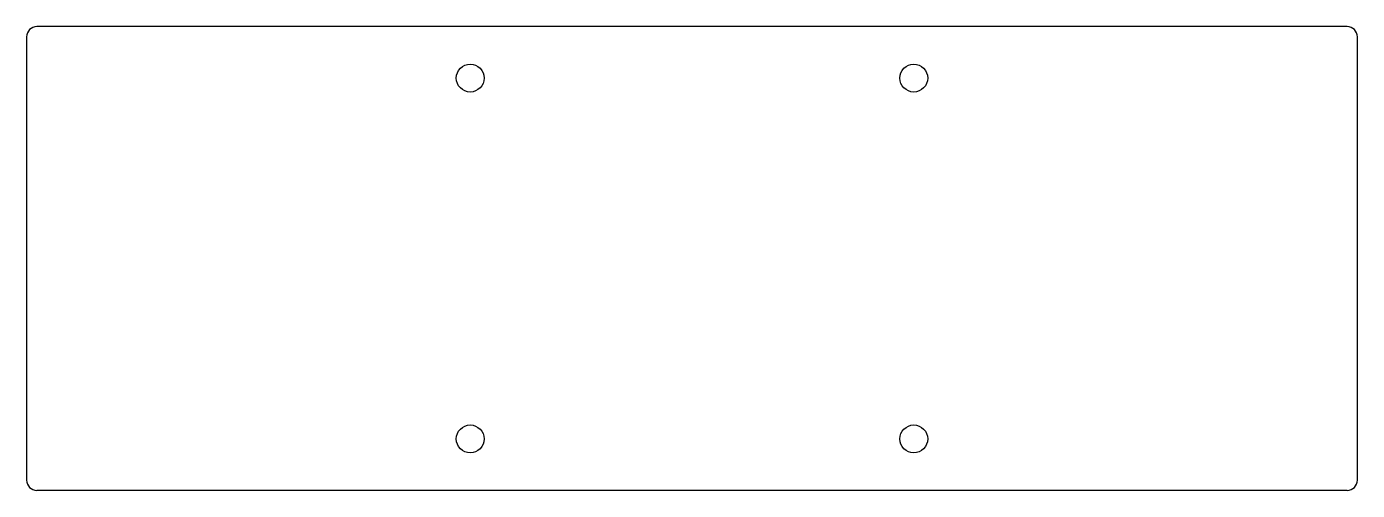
# Model space of a CAD drawing. Header units: millimetres. Extents: x -696 to -438, y -425 to -335.
import ezdxf

# ---------------------------------------------------------------- set-up
doc = ezdxf.new("R2010")
doc.units = ezdxf.units.MM
doc.layers.add('Shape2DView', color=7, linetype='CONTINUOUS')

msp = doc.modelspace()

# ---------------------------------------------------------------- linework, layer by layer
at = {"layer": 'Shape2DView'}
for p, q in [((-439.88, -334.81), (-693.88, -334.81)), ((-695.88, -336.81), (-695.88, -422.81)), ((-437.88, -422.81), (-437.88, -336.81)), ((-439.88, -424.81), (-693.88, -424.81))]:
    msp.add_line(p, q, dxfattribs=at)
for centre in [(-609.88, -344.81), (-523.88, -344.81), (-609.88, -414.81), (-523.88, -414.81)]:
    msp.add_circle(centre, 2.7, dxfattribs=at)
for centre, start, end in [((-693.88, -336.81), 90, 180), ((-439.88, -336.81), 0, 90), ((-693.88, -422.81), 180, -90), ((-439.88, -422.81), -90, 0)]:
    msp.add_arc(centre, 2, start, end, dxfattribs=at)

doc.saveas('drawing.dxf')
